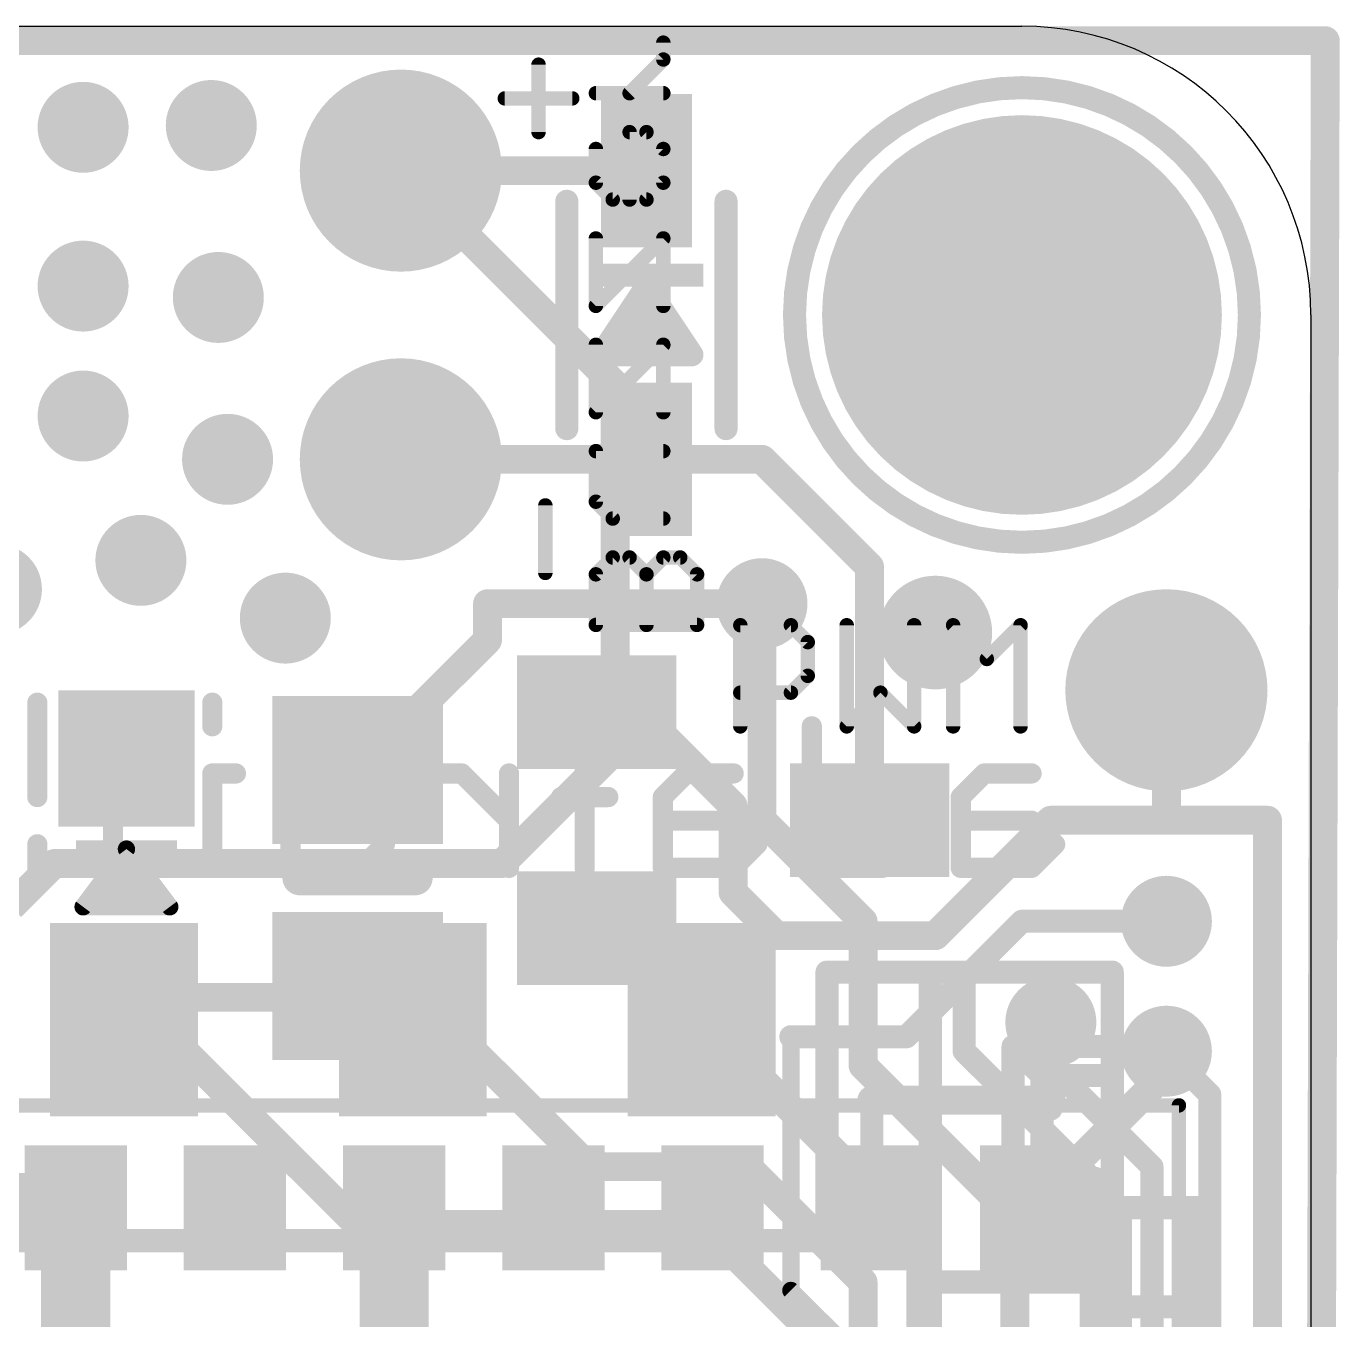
# Model space of a CAD drawing. Extents: x -0.3 to 32, y -0.4 to 44.5.
# Drawn here: x 20.46 to 32, y 33.07 to 44.45 of the extents above; entities that cross this region are included whole.
import ezdxf

# ---------------------------------------------------------------- set-up
doc = ezdxf.new("R2010")
doc.units = 0
for name, color, linetype in [('1', 12, 'CONTINUOUS'), ('16', 132, 'CONTINUOUS'), ('17', 110, 'CONTINUOUS'), ('18', 110, 'CONTINUOUS'), ('20', 53, 'CONTINUOUS'), ('21', 40, 'CONTINUOUS'), ('22', 6, 'CONTINUOUS')]:
    doc.layers.add(name, color=color, linetype=linetype)

# ---------------------------------------------------------------- blocks, each defined once
blk = doc.blocks.new('RECT')
blk.add_solid([(-0.5, -0.5), (0.5, -0.5), (-0.5, 0.5), (0.5, 0.5)])
blk = doc.blocks.new('PIE')
at = {"const_width": 0.5}
blk.add_lwpolyline([(0, -0.25, 1), (0, 0.25, 1), (0, -0.25)], format="xyb", dxfattribs=at)
blk = doc.blocks.new('ROUNDP')
at = {"const_width": 0.5}
blk.add_lwpolyline([(0, -0.25, 1), (0, 0.25, 1), (0, -0.25)], format="xyb", dxfattribs=at)
blk = doc.blocks.new('ROUNDV')
at = {"const_width": 0.5}
blk.add_lwpolyline([(0, -0.25, 1), (0, 0.25, 1), (0, -0.25)], format="xyb", dxfattribs=at)

msp = doc.modelspace()

# ---------------------------------------------------------------- linework, layer by layer
at = {"layer": '1'}
for points, const_width in [([(31.877, 44.323), (0, 44.323)], 0.254), ([(31.75, -0.254), (31.877, 44.323)], 0.254), ([(25.908, 43.18), (23.749, 43.18)], 0.254), ([(25.908, 40.64), (23.749, 40.64)], 0.254), ([(26.924, 40.64), (25.908, 40.64)], 0.254), ([(27.87, 39.694), (26.924, 40.64)], 0.254), ([(27.87, 37.465), (27.87, 39.694)], 0.254), ([(24.511, 39.05), (24.511, 39.37)], 0.254), ([(24.511, 39.37), (26.924, 39.37)], 0.254), ([(23.368, 37.907), (24.511, 39.05)], 0.254), ([(30.48, 38.608), (30.48, 37.465)], 0.254), ([(25.847, 38.415), (25.47, 38.415)], 0.254), ([(25.847, 38.415), (26.67, 37.592)], 0.254), ([(26.67, 37.592), (26.67, 36.83)], 0.254), ([(28.448, 36.449), (29.464, 37.465)], 0.254), ([(29.464, 37.465), (30.48, 37.465)], 0.254), ([(30.48, 37.465), (31.369, 37.465)], 0.254), ([(31.369, 27.559), (31.369, 37.465)], 0.254), ([(26.67, 36.83), (27.051, 36.449)], 0.254), ([(28.194, 35.56), (29.21, 36.576)], 0.2032), ([(29.21, 36.576), (30.48, 36.576)], 0.2032), ([(27.051, 36.449), (28.448, 36.449)], 0.254), ([(23.268, 35.907), (21.336, 35.907)], 0.254), ([(23.368, 36.007), (23.268, 35.907)], 0.254), ([(29.464, 35.002), (29.464, 35.687)], 0.254), ([(27.178, 35.56), (28.194, 35.56)], 0.2032), ([(27.178, 33.328), (27.178, 35.56)], 0.1524), ([(30.48, 35.246), (30.48, 35.433)], 0.254), ([(29.337, 34.103), (30.48, 35.246)], 0.254), ([(27.89, 35.002), (29.464, 35.002)], 0.254), ([(27.89, 34.056), (27.89, 35.002)], 0.2032), ([(29.464, 34.925), (29.464, 35.002)], 0.2032), ([(20.89, 34.056), (19.49, 34.056)], 0.6096), ([(20.89, 32.456), (20.89, 34.056)], 0.6096), ([(23.69, 34.056), (23.69, 32.456)], 0.6096), ([(29.337, 34.103), (29.29, 34.056)], 0.2032), ([(27.95, 32.556), (27.178, 33.328)], 0.1524)]:
    msp.add_lwpolyline(points, dxfattribs=dict(at, const_width=const_width))
for points, const_width in [([(31.9405, 44.3228, 1), (31.8135, 44.3232)], 0.127), ([(31.877, 44.2595, 1), (31.877, 44.3865)], 0.127), ([(23.749, 43.2435, 1), (23.749, 43.1165)], 0.127), ([(25.908, 43.1165, 1), (25.908, 43.2435)], 0.127), ([(23.749, 40.7035, 1), (23.749, 40.5765)], 0.127), ([(25.908, 40.7035, 1), (25.908, 40.5765)], 0.127), ([(25.908, 40.5765, 1), (25.908, 40.7035)], 0.127), ([(26.9689, 40.6849, 1), (26.8791, 40.5951)], 0.127), ([(26.924, 40.5765, 1), (26.924, 40.7035)], 0.127), ([(27.9335, 39.694, 1), (27.8065, 39.694)], 0.127), ([(27.8251, 39.6491, 1), (27.9149, 39.7389)], 0.127), ([(24.5745, 39.37, 1), (24.4475, 39.37)], 0.127), ([(24.511, 39.4335, 1), (24.511, 39.3065)], 0.127), ([(26.924, 39.3065, 1), (26.924, 39.4335)], 0.127), ([(24.5559, 39.0051, 1), (24.4661, 39.0949)], 0.127), ([(24.4475, 39.05, 1), (24.5745, 39.05)], 0.127), ([(30.5435, 38.608, 1), (30.4165, 38.608)], 0.127), ([(25.47, 38.4785, 1), (25.47, 38.3515)], 0.127), ([(25.8919, 38.4599, 1), (25.8021, 38.3701)], 0.127), ([(25.847, 38.3515, 1), (25.847, 38.4785)], 0.127), ([(23.3231, 37.9519, 1), (23.4129, 37.8621)], 0.127), ([(26.7335, 37.592, 1), (26.6065, 37.592)], 0.127), ([(26.6251, 37.5471, 1), (26.7149, 37.6369)], 0.127), ([(29.464, 37.5285, 1), (29.464, 37.4015)], 0.127), ([(29.5089, 37.4201, 1), (29.4191, 37.5099)], 0.127), ([(30.48, 37.5285, 1), (30.48, 37.4015)], 0.127), ([(30.48, 37.4015, 1), (30.48, 37.5285)], 0.127), ([(31.4325, 37.465, 1), (31.3055, 37.465)], 0.127), ([(31.369, 37.4015, 1), (31.369, 37.5285)], 0.127), ([(27.8065, 37.465, 1), (27.9335, 37.465)], 0.127), ([(30.4165, 37.465, 1), (30.5435, 37.465)], 0.127), ([(26.7149, 36.8749, 1), (26.6251, 36.7851)], 0.127), ([(26.6065, 36.83, 1), (26.7335, 36.83)], 0.127), ([(29.21, 36.6268, 1), (29.21, 36.5252)], 0.1016), ([(29.2459, 36.5401, 1), (29.1741, 36.6119)], 0.1016), ([(30.48, 36.5252, 1), (30.48, 36.6268)], 0.1016), ([(27.051, 36.5125, 1), (27.051, 36.3855)], 0.127), ([(27.0061, 36.4041, 1), (27.0959, 36.4939)], 0.127), ([(28.4031, 36.4939, 1), (28.4929, 36.4041)], 0.127), ([(28.448, 36.3855, 1), (28.448, 36.5125)], 0.127), ([(21.336, 35.9705, 1), (21.336, 35.8435)], 0.127), ([(23.268, 35.8435, 1), (23.268, 35.9705)], 0.127), ([(23.4129, 35.9621, 1), (23.3231, 36.0519)], 0.127), ([(23.2231, 35.9519, 1), (23.3129, 35.8621)], 0.127), ([(29.5275, 35.687, 1), (29.4005, 35.687)], 0.127), ([(27.178, 35.6108, 1), (27.178, 35.5092)], 0.1016), ([(27.2161, 35.56, 1), (27.1399, 35.56)], 0.0762), ([(28.1581, 35.5959, 1), (28.2299, 35.5241)], 0.1016), ([(28.194, 35.5092, 1), (28.194, 35.6108)], 0.1016), ([(30.5435, 35.433, 1), (30.4165, 35.433)], 0.127), ([(30.5249, 35.2011, 1), (30.4351, 35.2909)], 0.127), ([(30.4165, 35.246, 1), (30.5435, 35.246)], 0.127), ([(27.89, 35.0655, 1), (27.89, 34.9385)], 0.127), ([(29.464, 34.9385, 1), (29.464, 35.0655)], 0.127), ([(27.9408, 35.002, 1), (27.8392, 35.002)], 0.1016), ([(29.4005, 35.002, 1), (29.5275, 35.002)], 0.127), ([(29.5148, 35.002, 1), (29.4132, 35.002)], 0.1016), ([(29.4132, 34.925, 1), (29.5148, 34.925)], 0.1016), ([(21.0424, 34.056, 1), (20.7376, 34.056)], 0.3048), ([(20.89, 33.9036, 1), (20.89, 34.2084)], 0.3048), ([(23.8424, 34.056, 1), (23.5376, 34.056)], 0.3048), ([(29.2921, 34.1479, 1), (29.3819, 34.0581)], 0.127), ([(29.3729, 34.0671, 1), (29.3011, 34.1389)], 0.1016), ([(27.8392, 34.056, 1), (27.9408, 34.056)], 0.1016), ([(29.2541, 34.0919, 1), (29.3259, 34.0201)], 0.1016), ([(27.2049, 33.3549, 1), (27.1511, 33.3011)], 0.0762), ([(27.1399, 33.328, 1), (27.2161, 33.328)], 0.0762)]:
    msp.add_lwpolyline(points, format="xyb", dxfattribs=dict(at, const_width=const_width))
at = {"layer": '16'}
for points, const_width in [([(31.877, 44.323), (0, 44.323)], 0.254), ([(31.75, 0), (31.877, 44.323)], 0.254), ([(25.6326, 41.2964), (23.749, 43.18)], 0.254), ([(25.6326, 38.0786), (25.6326, 41.2964)], 0.254), ([(26.924, 39.37), (26.924, 37.465)], 0.254), ([(24.638, 37.084), (25.6326, 38.0786)], 0.254), ([(26.924, 37.465), (27.813, 36.576)], 0.254), ([(20.32, 36.703), (20.701, 37.084)], 0.254), ([(20.701, 37.084), (24.638, 37.084)], 0.254), ([(27.813, 36.576), (27.813, 35.306)], 0.254), ([(28.702, 36.068), (29.21, 36.576)], 0.2032), ([(29.21, 36.576), (30.48, 36.576)], 0.2032), ([(28.702, 35.433), (28.702, 36.068)], 0.2032), ([(21.314, 35.71), (21.567, 35.71)], 0.254), ([(21.567, 35.71), (23.368, 33.909)], 0.254), ([(23.854, 35.71), (24.107, 35.71)], 0.254), ([(24.107, 35.71), (25.4, 34.417)], 0.254), ([(26.394, 35.71), (28.321, 33.783)], 0.254), ([(29.464, 35.687), (29.464, 35.306)], 0.2032), ([(29.845, 34.29), (28.702, 35.433)], 0.2032), ([(30.861, 35.052), (30.48, 35.433)], 0.2032), ([(27.813, 35.306), (29.1465, 33.9725)], 0.254), ([(29.464, 35.306), (30.353, 34.417)], 0.2032), ([(30.861, 14.605), (30.861, 35.052)], 0.2032), ([(25.4, 34.417), (26.797, 34.417)], 0.254), ([(26.797, 34.417), (27.813, 33.401)], 0.254), ([(29.845, 17.145), (29.845, 34.29)], 0.254), ([(30.353, 34.417), (30.353, 16.129)], 0.2032), ([(29.1465, 33.9725), (29.1465, 17.2085)], 0.254), ([(23.368, 33.909), (26.416, 33.909)], 0.254), ([(26.416, 33.909), (27.305, 33.02)], 0.254), ([(28.321, 33.783), (28.321, 19.177)], 0.254), ([(27.813, 33.401), (27.813, 19.558)], 0.254), ([(27.305, 33.02), (27.305, 19.939)], 0.254)]:
    msp.add_lwpolyline(points, dxfattribs=dict(at, const_width=const_width))
for points, const_width in [([(31.9405, 44.3228, 1), (31.8135, 44.3232)], 0.127), ([(31.877, 44.2595, 1), (31.877, 44.3865)], 0.127), ([(23.7939, 43.2249, 1), (23.7041, 43.1351)], 0.127), ([(25.6961, 41.2964, 1), (25.5691, 41.2964)], 0.127), ([(25.5877, 41.2515, 1), (25.6775, 41.3413)], 0.127), ([(26.9875, 39.37, 1), (26.8605, 39.37)], 0.127), ([(25.5691, 38.0786, 1), (25.6961, 38.0786)], 0.127), ([(25.6775, 38.0337, 1), (25.5877, 38.1235)], 0.127), ([(26.9689, 37.5099, 1), (26.8791, 37.4201)], 0.127), ([(26.8605, 37.465, 1), (26.9875, 37.465)], 0.127), ([(20.701, 37.1475, 1), (20.701, 37.0205)], 0.127), ([(20.7459, 37.0391, 1), (20.6561, 37.1289)], 0.127), ([(24.5931, 37.1289, 1), (24.6829, 37.0391)], 0.127), ([(24.638, 37.0205, 1), (24.638, 37.1475)], 0.127), ([(27.8765, 36.576, 1), (27.7495, 36.576)], 0.127), ([(27.7681, 36.5311, 1), (27.8579, 36.6209)], 0.127), ([(29.21, 36.6268, 1), (29.21, 36.5252)], 0.1016), ([(29.2459, 36.5401, 1), (29.1741, 36.6119)], 0.1016), ([(30.48, 36.5252, 1), (30.48, 36.6268)], 0.1016), ([(28.7528, 36.068, 1), (28.6512, 36.068)], 0.1016), ([(28.6661, 36.1039, 1), (28.7379, 36.0321)], 0.1016), ([(21.314, 35.7735, 1), (21.314, 35.6465)], 0.127), ([(21.6119, 35.7549, 1), (21.5221, 35.6651)], 0.127), ([(21.567, 35.6465, 1), (21.567, 35.7735)], 0.127), ([(23.854, 35.7735, 1), (23.854, 35.6465)], 0.127), ([(24.1519, 35.7549, 1), (24.0621, 35.6651)], 0.127), ([(24.107, 35.6465, 1), (24.107, 35.7735)], 0.127), ([(26.4389, 35.7549, 1), (26.3491, 35.6651)], 0.127), ([(29.5148, 35.687, 1), (29.4132, 35.687)], 0.1016), ([(28.7379, 35.4689, 1), (28.6661, 35.3971)], 0.1016), ([(28.6512, 35.433, 1), (28.7528, 35.433)], 0.1016), ([(30.5159, 35.4689, 1), (30.4441, 35.3971)], 0.1016), ([(27.8579, 35.3509, 1), (27.7681, 35.2611)], 0.127), ([(27.7495, 35.306, 1), (27.8765, 35.306)], 0.127), ([(29.4999, 35.3419, 1), (29.4281, 35.2701)], 0.1016), ([(29.4132, 35.306, 1), (29.5148, 35.306)], 0.1016), ([(30.9118, 35.052, 1), (30.8102, 35.052)], 0.1016), ([(30.8251, 35.0161, 1), (30.8969, 35.0879)], 0.1016), ([(25.4, 34.4805, 1), (25.4, 34.3535)], 0.127), ([(26.8419, 34.4619, 1), (26.7521, 34.3721)], 0.127), ([(26.797, 34.3535, 1), (26.797, 34.4805)], 0.127), ([(25.3551, 34.3721, 1), (25.4449, 34.4619)], 0.127), ([(29.9085, 34.29, 1), (29.7815, 34.29)], 0.127), ([(30.4038, 34.417, 1), (30.3022, 34.417)], 0.1016), ([(30.3171, 34.3811, 1), (30.3889, 34.4529)], 0.1016), ([(29.8091, 34.2541, 1), (29.8809, 34.3259)], 0.1016), ([(29.21, 33.9725, 1), (29.083, 33.9725)], 0.127), ([(29.1016, 33.9276, 1), (29.1914, 34.0174)], 0.127), ([(23.368, 33.9725, 1), (23.368, 33.8455)], 0.127), ([(23.3231, 33.8641, 1), (23.4129, 33.9539)], 0.127), ([(26.4609, 33.9539, 1), (26.3711, 33.8641)], 0.127), ([(26.416, 33.8455, 1), (26.416, 33.9725)], 0.127), ([(28.3845, 33.783, 1), (28.2575, 33.783)], 0.127), ([(28.2761, 33.7381, 1), (28.3659, 33.8279)], 0.127), ([(27.8765, 33.401, 1), (27.7495, 33.401)], 0.127), ([(27.7681, 33.3561, 1), (27.8579, 33.4459)], 0.127), ([(27.3685, 33.02, 1), (27.2415, 33.02)], 0.127), ([(27.2601, 32.9751, 1), (27.3499, 33.0649)], 0.127)]:
    msp.add_lwpolyline(points, format="xyb", dxfattribs=dict(at, const_width=const_width))
at = {"layer": '20'}
for p, q in [((2.54, 44.45), (29.21, 44.45)), ((31.75, 41.91), (31.75, 2.54))]:
    msp.add_line(p, q, dxfattribs=at)
msp.add_arc((29.21, 41.91), 2.54, 0, 90, dxfattribs=at)
at = {"layer": '21'}
for points, const_width in [([(29.21, 39.91, 1), (29.21, 43.91, 1), (29.21, 39.91)], 0.2032), ([(25.2588, 42.91, 1), (25.1572, 42.91)], 0.1016), ([(26.6588, 42.91, 1), (26.5572, 42.91)], 0.1016), ([(25.9503, 42.1882, 1), (25.8657, 42.1318)], 0.1016), ([(25.9503, 42.1318, 1), (25.8657, 42.1882)], 0.1016), ([(25.9503, 42.0382, 1), (25.8657, 41.9818)], 0.1016), ([(25.9503, 41.9818, 1), (25.8657, 42.0382)], 0.1016), ([(25.8075, 41.91, 1), (25.8075, 41.8084)], 0.1016), ([(26.0085, 41.8084, 1), (26.0085, 41.91)], 0.1016), ([(25.708, 41.7608, 1), (25.708, 41.6592)], 0.1016), ([(26.108, 41.6592, 1), (26.108, 41.7608)], 0.1016), ([(25.6657, 41.7382, 1), (25.7503, 41.6818)], 0.1016), ([(26.0657, 41.6818, 1), (26.1503, 41.7382)], 0.1016), ([(25.508, 41.6108, 1), (25.508, 41.5092)], 0.1016), ([(25.4657, 41.5882, 1), (25.5503, 41.5318)], 0.1016), ([(26.2657, 41.5318, 1), (26.3503, 41.5882)], 0.1016), ([(26.308, 41.5092, 1), (26.308, 41.6108)], 0.1016), ([(25.1572, 40.91, 1), (25.2588, 40.91)], 0.1016), ([(26.5572, 40.91, 1), (26.6588, 40.91)], 0.1016), ([(26.7653, 39.1803, 1), (26.7018, 39.1803)], 0.0635), ([(26.7335, 39.212, 1), (26.7335, 39.1485)], 0.0635), ([(27.2008, 39.2027, 1), (27.1559, 39.1578)], 0.0635), ([(27.1784, 39.1485, 1), (27.1784, 39.212)], 0.0635), ([(27.7008, 39.1803, 1), (27.6373, 39.1803)], 0.0635), ([(28.2939, 39.1803, 1), (28.2304, 39.1803)], 0.0635), ([(28.6363, 39.1803, 1), (28.5728, 39.1803)], 0.0635), ([(28.627, 39.2027, 1), (28.5821, 39.1578)], 0.0635), ([(29.2295, 39.1803, 1), (29.166, 39.1803)], 0.0635), ([(29.2202, 39.1578, 1), (29.1753, 39.2027)], 0.0635), ([(27.3584, 39.032, 1), (27.2949, 39.032)], 0.0635), ([(27.3042, 39.0095, 1), (27.3491, 39.0544)], 0.0635), ([(28.8787, 38.9061, 1), (28.9236, 38.8612)], 0.0635), ([(28.8787, 38.8612, 1), (28.9236, 38.9061)], 0.0635), ([(27.2949, 38.7354, 1), (27.3584, 38.7354)], 0.0635), ([(27.3491, 38.7129, 1), (27.3042, 38.7578)], 0.0635), ([(26.7335, 38.6188, 1), (26.7335, 38.5553)], 0.0635), ([(27.1559, 38.6095, 1), (27.2008, 38.5646)], 0.0635), ([(27.1784, 38.5553, 1), (27.1784, 38.6188)], 0.0635), ([(27.9881, 38.6095, 1), (27.9432, 38.5646)], 0.0635), ([(27.9881, 38.5646, 1), (27.9432, 38.6095)], 0.0635), ([(27.6466, 38.313, 1), (27.6915, 38.268)], 0.0635), ([(28.2397, 38.268, 1), (28.2846, 38.313)], 0.0635), ([(26.7018, 38.2905, 1), (26.7653, 38.2905)], 0.0635), ([(27.6373, 38.2905, 1), (27.7008, 38.2905)], 0.0635), ([(28.2304, 38.2905, 1), (28.2939, 38.2905)], 0.0635), ([(28.5728, 38.2905, 1), (28.6363, 38.2905)], 0.0635), ([(29.166, 38.2905, 1), (29.2295, 38.2905)], 0.0635), ([(21.317, 37.2237, 1), (21.317, 37.1475)], 0.0762), ([(21.3665, 37.2339, 1), (21.3055, 37.1881)], 0.0762), ([(21.3665, 37.1881, 1), (21.3055, 37.2339)], 0.0762), ([(21.3551, 37.1475, 1), (21.3551, 37.2237)], 0.0762), ([(21.2027, 37.0713, 1), (21.2027, 36.9951)], 0.0762), ([(21.4694, 36.9951, 1), (21.4694, 37.0713)], 0.0762), ([(22.86, 37.0332, 1), (22.86, 36.8808)], 0.1524), ([(23.876, 36.8808, 1), (23.876, 37.0332)], 0.1524), ([(21.0884, 36.9189, 1), (21.0884, 36.8427)], 0.0762), ([(21.5837, 36.8427, 1), (21.5837, 36.9189)], 0.0762), ([(20.955, 36.7411, 1), (20.955, 36.6649)], 0.0762), ([(20.9245, 36.7259, 1), (20.9855, 36.6801)], 0.0762), ([(20.9741, 36.7665, 1), (20.9741, 36.6903)], 0.0762), ([(21.6865, 36.6801, 1), (21.7475, 36.7259)], 0.0762), ([(21.698, 36.6903, 1), (21.698, 36.7665)], 0.0762), ([(21.717, 36.6649, 1), (21.717, 36.7411)], 0.0762), ([(30.6217, 34.956, 1), (30.5583, 34.956)], 0.0635), ([(30.59, 34.9243, 1), (30.59, 34.9878)], 0.0635)]:
    msp.add_lwpolyline(points, format="xyb", dxfattribs=dict(at, const_width=const_width))
for points, const_width in [([(25.208, 40.91), (25.208, 42.91)], 0.2032), ([(26.608, 42.91), (26.608, 40.91)], 0.2032), ([(25.508, 41.56), (25.908, 42.16)], 0.2032), ([(25.908, 42.16), (26.308, 41.56)], 0.2032), ([(25.708, 41.71), (25.908, 42.01)], 0.2032), ([(25.908, 42.01), (26.108, 41.71)], 0.2032), ([(25.8075, 41.8592), (26.0085, 41.8592)], 0.2032), ([(26.108, 41.71), (25.708, 41.71)], 0.2032), ([(26.308, 41.56), (25.508, 41.56)], 0.2032), ([(26.7335, 38.2905), (26.7335, 39.1803)], 0.127), ([(26.7335, 39.1803), (27.1784, 39.1803)], 0.127), ([(27.1784, 39.1803), (27.3267, 39.032)], 0.127), ([(27.669, 39.1803), (27.669, 38.2905)], 0.127), ([(28.2622, 38.2905), (28.2622, 39.1803)], 0.127), ([(28.6045, 38.2905), (28.6045, 39.1803)], 0.127), ([(28.6045, 39.1803), (28.9011, 38.8837)], 0.127), ([(28.9011, 38.8837), (29.1977, 39.1803)], 0.127), ([(29.1977, 39.1803), (29.1977, 38.2905)], 0.127), ([(27.3267, 39.032), (27.3267, 38.7354)], 0.127), ([(27.3267, 38.7354), (27.1784, 38.5871)], 0.127), ([(27.1784, 38.5871), (26.7335, 38.5871)], 0.127), ([(27.669, 38.2905), (27.9656, 38.5871)], 0.127), ([(27.9656, 38.5871), (28.2622, 38.2905)], 0.127), ([(21.336, 37.211), (20.955, 36.703)], 0.1524), ([(21.317, 37.1856), (21.3551, 37.1856)], 0.1524), ([(21.717, 36.703), (21.336, 37.211)], 0.1524), ([(21.2027, 37.0332), (21.4694, 37.0332)], 0.1524), ([(22.86, 36.957), (23.876, 36.957)], 0.3048), ([(21.0884, 36.8808), (21.5837, 36.8808)], 0.1524), ([(20.955, 36.703), (21.717, 36.703)], 0.1524), ([(20.9741, 36.7284), (21.698, 36.7284)], 0.1524), ([(12.59, 34.956), (30.59, 34.956)], 0.127), ([(30.59, 34.956), (30.59, 18.956)], 0.127)]:
    msp.add_lwpolyline(points, dxfattribs=dict(at, const_width=const_width))
at = {"layer": '22'}
for points, const_width in [([(26.0884, 44.3058, 1), (26.0249, 44.3058)], 0.0635), ([(24.9912, 44.112, 1), (24.9277, 44.112)], 0.0635), ([(26.0249, 44.1575, 1), (26.0884, 44.1575)], 0.0635), ([(26.0791, 44.135, 1), (26.0342, 44.1799)], 0.0635), ([(25.4635, 43.8926, 1), (25.4635, 43.8291)], 0.0635), ([(25.7376, 43.8833, 1), (25.7825, 43.8384)], 0.0635), ([(26.0567, 43.8291, 1), (26.0567, 43.8926)], 0.0635), ([(24.6628, 43.8471, 1), (24.6628, 43.7836)], 0.0635), ([(25.256, 43.7836, 1), (25.256, 43.8471)], 0.0635), ([(24.9277, 43.5188, 1), (24.9912, 43.5188)], 0.0635), ([(25.7601, 43.5503, 1), (25.7601, 43.4868)], 0.0635), ([(25.7918, 43.5186, 1), (25.7283, 43.5186)], 0.0635), ([(25.9308, 43.541, 1), (25.8859, 43.4961)], 0.0635), ([(25.9084, 43.4868, 1), (25.9084, 43.5503)], 0.0635), ([(25.4952, 43.3703, 1), (25.4318, 43.3703)], 0.0635), ([(26.0884, 43.3703, 1), (26.0249, 43.3703)], 0.0635), ([(26.0342, 43.3478, 1), (26.0791, 43.3927)], 0.0635), ([(25.486, 43.0961, 1), (25.441, 43.0512)], 0.0635), ([(25.4318, 43.0737, 1), (25.4952, 43.0737)], 0.0635), ([(26.0249, 43.0737, 1), (26.0884, 43.0737)], 0.0635), ([(26.0791, 43.0512, 1), (26.0342, 43.0961)], 0.0635), ([(25.6118, 42.9571, 1), (25.6118, 42.8936)], 0.0635), ([(25.5893, 42.9029, 1), (25.6342, 42.9478)], 0.0635), ([(25.8859, 42.9478, 1), (25.9308, 42.9029)], 0.0635), ([(25.9084, 42.8936, 1), (25.9084, 42.9571)], 0.0635), ([(25.7283, 42.9254, 1), (25.7918, 42.9254)], 0.0635), ([(25.4952, 42.583, 1), (25.4318, 42.583)], 0.0635), ([(26.0884, 42.583, 1), (26.0249, 42.583)], 0.0635), ([(26.0791, 42.5606, 1), (26.0342, 42.6055)], 0.0635), ([(25.441, 42.0123, 1), (25.486, 41.9674)], 0.0635), ([(25.4318, 41.9899, 1), (25.4952, 41.9899)], 0.0635), ([(26.0249, 41.9899, 1), (26.0884, 41.9899)], 0.0635), ([(25.4952, 41.6475, 1), (25.4318, 41.6475)], 0.0635), ([(26.0884, 41.6475, 1), (26.0249, 41.6475)], 0.0635), ([(26.0791, 41.6251, 1), (26.0342, 41.67)], 0.0635), ([(25.441, 41.0768, 1), (25.486, 41.0319)], 0.0635), ([(25.4318, 41.0543, 1), (25.4952, 41.0543)], 0.0635), ([(26.0249, 41.0543, 1), (26.0884, 41.0543)], 0.0635), ([(25.4635, 40.7437, 1), (25.4635, 40.6802)], 0.0635), ([(25.4952, 40.712, 1), (25.4318, 40.712)], 0.0635), ([(26.0567, 40.6802, 1), (26.0567, 40.7437)], 0.0635), ([(25.486, 40.2896, 1), (25.441, 40.2447)], 0.0635), ([(25.0511, 40.2342, 1), (24.9876, 40.2342)], 0.0635), ([(25.4318, 40.2671, 1), (25.4952, 40.2671)], 0.0635), ([(25.6118, 40.1506, 1), (25.6118, 40.0871)], 0.0635), ([(25.5893, 40.0964, 1), (25.6342, 40.1413)], 0.0635), ([(26.0567, 40.0871, 1), (26.0567, 40.1506)], 0.0635), ([(25.6118, 39.8082, 1), (25.6118, 39.7447)], 0.0635), ([(25.6342, 39.754, 1), (25.5893, 39.7989)], 0.0635), ([(25.7825, 39.7989, 1), (25.7376, 39.754)], 0.0635), ([(25.7601, 39.7447, 1), (25.7601, 39.8082)], 0.0635), ([(26.0567, 39.8082, 1), (26.0567, 39.7447)], 0.0635), ([(26.0791, 39.754, 1), (26.0342, 39.7989)], 0.0635), ([(26.2274, 39.7989, 1), (26.1825, 39.754)], 0.0635), ([(26.205, 39.7447, 1), (26.205, 39.8082)], 0.0635), ([(24.9876, 39.641, 1), (25.0511, 39.641)], 0.0635), ([(25.441, 39.6506, 1), (25.486, 39.6057)], 0.0635), ([(25.4952, 39.6282, 1), (25.4318, 39.6282)], 0.0635), ([(25.9401, 39.6282, 1), (25.8766, 39.6282)], 0.0635), ([(25.8859, 39.6506, 1), (25.9308, 39.6057)], 0.0635), ([(25.8859, 39.6057, 1), (25.9308, 39.6506)], 0.0635), ([(26.385, 39.6282, 1), (26.3215, 39.6282)], 0.0635), ([(26.3308, 39.6057, 1), (26.3757, 39.6506)], 0.0635), ([(25.4635, 39.2151, 1), (25.4635, 39.1516)], 0.0635), ([(25.4318, 39.1833, 1), (25.4952, 39.1833)], 0.0635), ([(25.8766, 39.1833, 1), (25.9401, 39.1833)], 0.0635), ([(26.3215, 39.1833, 1), (26.385, 39.1833)], 0.0635), ([(26.3533, 39.1516, 1), (26.3533, 39.2151)], 0.0635), ([(20.5968, 38.4992, 1), (20.5079, 38.4992)], 0.0889), ([(22.1355, 38.4992, 1), (22.0466, 38.4992)], 0.0889), ([(25.1891, 38.323, 1), (25.1263, 38.2601)], 0.0889), ([(27.4064, 38.2916, 1), (27.3175, 38.2916)], 0.0889), ([(22.0466, 38.2916, 1), (22.1355, 38.2916)], 0.0889), ([(21.2623, 38.084, 1), (21.1734, 38.084)], 0.0889), ([(25.4098, 38.084, 1), (25.3209, 38.084)], 0.0889), ([(25.3339, 38.0525, 1), (25.3967, 38.1154)], 0.0889), ([(21.0102, 37.9208, 1), (21.0102, 37.8319)], 0.0889), ([(21.4255, 37.8319, 1), (21.4255, 37.9208)], 0.0889), ([(22.091, 37.9208, 1), (22.091, 37.8319)], 0.0889), ([(22.1355, 37.8763, 1), (22.0466, 37.8763)], 0.0889), ([(22.2986, 37.8319, 1), (22.2986, 37.9208)], 0.0889), ([(22.8223, 37.8763, 1), (22.7334, 37.8763)], 0.0889), ([(23.6528, 37.8763, 1), (23.5639, 37.8763)], 0.0889), ([(24.0769, 37.9208, 1), (24.0769, 37.8319)], 0.0889), ([(24.316, 37.9078, 1), (24.2531, 37.8449)], 0.0889), ([(24.2846, 37.8319, 1), (24.2846, 37.9208)], 0.0889), ([(24.7442, 37.8763, 1), (24.6553, 37.8763)], 0.0889), ([(26.2598, 37.9208, 1), (26.2598, 37.8319)], 0.0889), ([(26.2912, 37.8449, 1), (26.2284, 37.9078)], 0.0889), ([(26.675, 37.8319, 1), (26.675, 37.9208)], 0.0889), ([(27.3619, 37.9208, 1), (27.3619, 37.8319)], 0.0889), ([(28.0162, 37.9078, 1), (27.9533, 37.8449)], 0.0889), ([(27.9848, 37.8319, 1), (27.9848, 37.9208)], 0.0889), ([(28.8793, 37.9208, 1), (28.8793, 37.8319)], 0.0889), ([(28.9107, 37.8449, 1), (28.8478, 37.9078)], 0.0889), ([(29.2945, 37.8319, 1), (29.2945, 37.9208)], 0.0889), ([(20.5079, 37.6687, 1), (20.5968, 37.6687)], 0.0889), ([(25.1577, 37.7132, 1), (25.1577, 37.6243)], 0.0889), ([(25.5729, 37.6243, 1), (25.5729, 37.7132)], 0.0889), ([(26.0208, 37.7002, 1), (26.0836, 37.6373)], 0.0889), ([(26.0967, 37.6687, 1), (26.0078, 37.6687)], 0.0889), ([(28.2368, 37.6687, 1), (28.1479, 37.6687)], 0.0889), ([(28.1609, 37.6373, 1), (28.2238, 37.7002)], 0.0889), ([(28.7161, 37.6687, 1), (28.6272, 37.6687)], 0.0889), ([(28.6402, 37.7002, 1), (28.7031, 37.6373)], 0.0889), ([(24.6683, 37.4297, 1), (24.7312, 37.4925)], 0.0889), ([(26.0522, 37.5056, 1), (26.0522, 37.4167)], 0.0889), ([(26.7065, 37.4925, 1), (26.6436, 37.4297)], 0.0889), ([(26.675, 37.4167, 1), (26.675, 37.5056)], 0.0889), ([(28.6717, 37.5056, 1), (28.6717, 37.4167)], 0.0889), ([(29.3259, 37.4925, 1), (29.2631, 37.4297)], 0.0889), ([(29.2945, 37.4167, 1), (29.2945, 37.5056)], 0.0889), ([(20.5968, 37.2535, 1), (20.5079, 37.2535)], 0.0889), ([(21.2493, 37.2221, 1), (21.1864, 37.2849)], 0.0889), ([(23.6398, 37.2221, 1), (23.5769, 37.2849)], 0.0889), ([(26.9141, 37.2221, 1), (26.8512, 37.2849)], 0.0889), ([(26.8512, 37.2221, 1), (26.9141, 37.2849)], 0.0889), ([(28.2238, 37.2221, 1), (28.1609, 37.2849)], 0.0889), ([(29.5335, 37.2221, 1), (29.4707, 37.2849)], 0.0889), ([(29.4707, 37.2221, 1), (29.5335, 37.2849)], 0.0889), ([(21.1734, 37.2535, 1), (21.2623, 37.2535)], 0.0889), ([(23.5639, 37.2535, 1), (23.6528, 37.2535)], 0.0889), ([(28.1479, 37.2535, 1), (28.2368, 37.2535)], 0.0889), ([(20.5079, 37.0459, 1), (20.5968, 37.0459)], 0.0889), ([(20.9788, 37.0773, 1), (21.0417, 37.0145)], 0.0889), ([(21.8834, 37.0904, 1), (21.8834, 37.0015)], 0.0889), ([(22.0466, 37.0459, 1), (22.1355, 37.0459)], 0.0889), ([(22.2986, 37.0015, 1), (22.2986, 37.0904)], 0.0889), ([(22.7779, 37.0904, 1), (22.7779, 37.0015)], 0.0889), ([(22.7334, 37.0459, 1), (22.8223, 37.0459)], 0.0889), ([(23.3693, 37.0773, 1), (23.4322, 37.0145)], 0.0889), ([(23.4007, 37.0015, 1), (23.4007, 37.0904)], 0.0889), ([(24.6553, 37.0459, 1), (24.7442, 37.0459)], 0.0889), ([(25.3209, 37.0459, 1), (25.4098, 37.0459)], 0.0889), ([(26.0522, 37.0904, 1), (26.0522, 37.0015)], 0.0889), ([(26.0078, 37.0459, 1), (26.0967, 37.0459)], 0.0889), ([(26.6436, 37.0773, 1), (26.7065, 37.0145)], 0.0889), ([(26.675, 37.0015, 1), (26.675, 37.0904)], 0.0889), ([(27.3619, 37.0904, 1), (27.3619, 37.0015)], 0.0889), ([(27.3175, 37.0459, 1), (27.4064, 37.0459)], 0.0889), ([(27.9533, 37.0773, 1), (28.0162, 37.0145)], 0.0889), ([(27.9848, 37.0015, 1), (27.9848, 37.0904)], 0.0889), ([(28.6272, 37.0459, 1), (28.7161, 37.0459)], 0.0889), ([(28.6717, 37.0904, 1), (28.6717, 37.0015)], 0.0889), ([(29.2631, 37.0773, 1), (29.3259, 37.0145)], 0.0889), ([(29.2945, 37.0015, 1), (29.2945, 37.0904)], 0.0889), ([(27.5465, 36.1288, 1), (27.4449, 36.1288)], 0.1016), ([(27.4957, 36.1796, 1), (27.4957, 36.078)], 0.1016), ([(28.4553, 36.0925, 1), (28.3537, 36.0925)], 0.1016), ([(30.0549, 36.1288, 1), (29.9533, 36.1288)], 0.1016), ([(30.0041, 36.078, 1), (30.0041, 36.1796)], 0.1016), ([(29.1824, 35.4745, 1), (29.0808, 35.4745)], 0.1016), ([(29.1316, 35.5253, 1), (29.1316, 35.4237)], 0.1016), ([(29.9677, 35.4237, 1), (29.9677, 35.5253)], 0.1016), ([(29.2039, 35.474, 1), (29.1321, 35.4022)], 0.1016), ([(29.3861, 35.2708, 1), (29.3861, 35.1692)], 0.1016), ([(29.4369, 35.1837, 1), (29.3353, 35.1837)], 0.1016), ([(29.3502, 35.1841, 1), (29.422, 35.2559)], 0.1016), ([(29.9677, 35.1692, 1), (29.9677, 35.2708)], 0.1016), ([(30.0768, 34.1075, 1), (30.0768, 34.0059)], 0.1016), ([(30.1276, 34.0204, 1), (30.026, 34.0204)], 0.1016), ([(30.8179, 34.0504, 1), (30.7171, 34.063)], 0.1016), ([(30.7675, 34.0059, 1), (30.7675, 34.1075)], 0.1016), ([(27.4957, 33.8167, 1), (27.4957, 33.7151)], 0.1016), ([(27.4957, 33.7151, 1), (27.4957, 33.8167)], 0.1016), ([(28.3682, 33.7151, 1), (28.3682, 33.8167)], 0.1016), ([(29.3353, 33.8023, 1), (29.4369, 33.8023)], 0.1016), ([(29.4225, 33.8531, 1), (29.4225, 33.7515)], 0.1016), ([(29.4584, 33.7664, 1), (29.3866, 33.8382)], 0.1016), ([(29.9677, 33.7515, 1), (29.9677, 33.8531)], 0.1016), ([(27.4449, 33.7659, 1), (27.5465, 33.7659)], 0.1016), ([(29.1316, 33.5622, 1), (29.1316, 33.4606)], 0.1016), ([(29.1321, 33.5837, 1), (29.2039, 33.5119)], 0.1016), ([(29.9677, 33.4606, 1), (29.9677, 33.5622)], 0.1016), ([(28.4409, 33.4532, 1), (28.4409, 33.3516)], 0.1016), ([(29.0808, 33.5114, 1), (29.1824, 33.5114)], 0.1016), ([(29.9677, 33.3516, 1), (29.9677, 33.4532)], 0.1016), ([(30.1131, 33.2351, 1), (30.1131, 33.1335)], 0.1016), ([(30.7089, 33.1899, 1), (30.6079, 33.1787)], 0.1016), ([(30.6221, 33.1335, 1), (30.6221, 33.2351)], 0.1016), ([(30.608, 33.1906, 1), (30.7088, 33.178)], 0.1016)]:
    msp.add_lwpolyline(points, format="xyb", dxfattribs=dict(at, const_width=const_width))
for points, const_width in [([(26.0567, 44.1575), (26.0567, 44.3058)], 0.127), ([(24.9594, 44.112), (24.9594, 43.5188)], 0.127), ([(25.7601, 43.8609), (26.0567, 44.1575)], 0.127), ([(25.4635, 43.8609), (26.0567, 43.8609)], 0.127), ([(25.256, 43.8154), (24.6628, 43.8154)], 0.127), ([(25.9084, 43.5186), (25.7601, 43.5186)], 0.127), ([(25.7601, 43.5186), (25.7601, 42.9254)], 0.127), ([(26.0567, 43.3703), (25.9084, 43.5186)], 0.127), ([(25.4635, 43.3703), (25.4635, 43.0737)], 0.127), ([(26.0567, 43.0737), (26.0567, 43.3703)], 0.127), ([(25.4635, 43.0737), (25.6118, 42.9254)], 0.127), ([(25.9084, 42.9254), (26.0567, 43.0737)], 0.127), ([(25.6118, 42.9254), (25.9084, 42.9254)], 0.127), ([(26.0567, 42.583), (25.4635, 41.9899)], 0.127), ([(25.4635, 41.9899), (25.4635, 42.583)], 0.127), ([(26.0567, 41.9899), (26.0567, 42.583)], 0.127), ([(26.0567, 41.6475), (25.4635, 41.0543)], 0.127), ([(25.4635, 41.0543), (25.4635, 41.6475)], 0.127), ([(26.0567, 41.0543), (26.0567, 41.6475)], 0.127), ([(25.4635, 40.2671), (25.4635, 40.712)], 0.127), ([(25.4635, 40.712), (26.0567, 40.712)], 0.127), ([(25.6118, 40.1188), (25.4635, 40.2671)], 0.127), ([(25.0194, 39.641), (25.0194, 40.2342)], 0.127), ([(26.0567, 40.1188), (25.6118, 40.1188)], 0.127), ([(25.6118, 39.7765), (25.4635, 39.6282)], 0.127), ([(25.7601, 39.7765), (25.6118, 39.7765)], 0.127), ([(25.9084, 39.6282), (25.7601, 39.7765)], 0.127), ([(26.0567, 39.7765), (25.9084, 39.6282)], 0.127), ([(26.205, 39.7765), (26.0567, 39.7765)], 0.127), ([(26.3533, 39.6282), (26.205, 39.7765)], 0.127), ([(25.4635, 39.6282), (25.4635, 39.1833)], 0.127), ([(25.9084, 39.1833), (25.9084, 39.6282)], 0.127), ([(26.3533, 39.1833), (26.3533, 39.6282)], 0.127), ([(25.4635, 39.1833), (26.3533, 39.1833)], 0.127), ([(20.5523, 38.4992), (20.5523, 37.6687)], 0.1778), ([(22.091, 38.4992), (22.091, 38.2916)], 0.1778), ([(25.3653, 38.084), (25.1577, 38.2916)], 0.1778), ([(27.3619, 38.2916), (27.3619, 37.0459)], 0.1778), ([(21.2179, 38.084), (21.2179, 37.2535)], 0.1778), ([(25.3653, 37.0459), (25.3653, 38.084)], 0.1778), ([(21.4255, 37.8763), (21.0102, 37.8763)], 0.1778), ([(22.2986, 37.8763), (22.091, 37.8763)], 0.1778), ([(22.091, 37.8763), (22.091, 37.0459)], 0.1778), ([(22.7779, 37.0459), (22.7779, 37.8763)], 0.1778), ([(23.6083, 37.8763), (23.6083, 37.2535)], 0.1778), ([(24.2846, 37.8763), (24.0769, 37.8763)], 0.1778), ([(24.6998, 37.4611), (24.2846, 37.8763)], 0.1778), ([(24.6998, 37.0459), (24.6998, 37.8763)], 0.1778), ([(26.2598, 37.8763), (26.0522, 37.6687)], 0.1778), ([(26.675, 37.8763), (26.2598, 37.8763)], 0.1778), ([(27.9848, 37.8763), (27.3619, 37.8763)], 0.1778), ([(28.1924, 37.6687), (27.9848, 37.8763)], 0.1778), ([(28.8793, 37.8763), (28.6717, 37.6687)], 0.1778), ([(29.2945, 37.8763), (28.8793, 37.8763)], 0.1778), ([(25.5729, 37.6687), (25.1577, 37.6687)], 0.1778), ([(26.0522, 37.6687), (26.0522, 37.0459)], 0.1778), ([(28.1924, 37.2535), (28.1924, 37.6687)], 0.1778), ([(28.6717, 37.6687), (28.6717, 37.0459)], 0.1778), ([(26.675, 37.4611), (26.0522, 37.4611)], 0.1778), ([(26.8827, 37.2535), (26.675, 37.4611)], 0.1778), ([(29.2945, 37.4611), (28.6717, 37.4611)], 0.1778), ([(29.5021, 37.2535), (29.2945, 37.4611)], 0.1778), ([(20.5523, 37.2535), (20.5523, 37.0459)], 0.1778), ([(21.2179, 37.2535), (21.0102, 37.0459)], 0.1778), ([(23.6083, 37.2535), (23.4007, 37.0459)], 0.1778), ([(26.675, 37.0459), (26.8827, 37.2535)], 0.1778), ([(27.9848, 37.0459), (28.1924, 37.2535)], 0.1778), ([(29.2945, 37.0459), (29.5021, 37.2535)], 0.1778), ([(22.2986, 37.0459), (21.8834, 37.0459)], 0.1778), ([(23.4007, 37.0459), (22.7779, 37.0459)], 0.1778), ([(26.0522, 37.0459), (26.675, 37.0459)], 0.1778), ([(27.3619, 37.0459), (27.9848, 37.0459)], 0.1778), ([(28.6717, 37.0459), (29.2945, 37.0459)], 0.1778), ([(27.4957, 33.7659), (27.4957, 36.1288)], 0.2032), ([(27.4957, 36.1288), (30.0041, 36.1288)], 0.2032), ([(28.4045, 36.0925), (28.4045, 31.8028)], 0.2032), ([(30.0041, 36.1288), (30.0041, 31.7665)], 0.2032), ([(29.1316, 33.5114), (29.1316, 35.4745)], 0.2032), ([(29.1316, 35.4745), (29.9677, 35.4745)], 0.2032), ([(29.3861, 35.22), (29.168, 35.4381)], 0.2032), ([(29.9677, 35.22), (29.3861, 35.22)], 0.2032), ([(29.3861, 35.1837), (29.3861, 33.8023)], 0.2032), ([(30.0768, 34.0567), (30.7675, 34.0567)], 0.2032), ([(30.0768, 29.5126), (30.0768, 34.0204)], 0.2032), ([(30.7675, 34.0567), (30.6584, 33.1843)], 0.2032), ([(17.8258, 33.7659), (27.4957, 33.7659)], 0.2032), ([(27.4957, 33.7659), (28.3682, 33.7659)], 0.2032), ([(29.4225, 33.8023), (29.168, 33.5478)], 0.2032), ([(29.9677, 33.8023), (29.4225, 33.8023)], 0.2032), ([(29.9677, 33.5114), (29.1316, 33.5114)], 0.2032), ([(29.9677, 33.4024), (28.4409, 33.4024)], 0.2032), ([(30.1131, 33.1843), (30.6221, 33.1843)], 0.2032), ([(30.6584, 33.1843), (31.0947, 29.2218)], 0.2032)]:
    msp.add_lwpolyline(points, dxfattribs=dict(at, const_width=const_width))

# ---------------------------------------------------------------- block references
at = {"layer": '1'}
for p, xscale, yscale, rotation in [((25.908, 43.18), 1.35, 0.8, 270), ((25.908, 40.64), 1.35, 0.8, 270), ((23.368, 37.907), 1.3, 1.5, 90), ((23.368, 36.007), 1.3, 1.5, 90), ((20.89, 34.056), 0.9, 1.1, 180), ((22.29, 34.056), 0.9, 1.1, 180), ((23.69, 34.056), 0.9, 1.1, 180), ((25.09, 34.056), 0.9, 1.1, 180), ((26.49, 34.056), 0.9, 1.1, 180), ((27.89, 34.056), 0.9, 1.1, 180), ((29.29, 34.056), 0.9, 1.1, 180)]:
    msp.add_blockref('RECT', p, dxfattribs=dict(at, xscale=xscale, yscale=yscale, rotation=rotation))
at = {"layer": '1', "yscale": 1.4, "rotation": 270}
for p in [(25.47, 38.415), (27.87, 37.465), (25.47, 36.515)]:
    msp.add_blockref('RECT', p, dxfattribs=at)
at = {"layer": '1', "xscale": 1.2, "yscale": 1.2}
for p in [(21.336, 38.007), (21.336, 35.907)]:
    msp.add_blockref('RECT', p, dxfattribs=at)
at = {"layer": '16'}
msp.add_blockref('PIE', (28.448, 39.116), dxfattribs=at)
at = {"layer": '16', "xscale": 1.7, "yscale": 1.3, "rotation": 270}
for p in [(21.314, 35.71), (23.854, 35.71), (26.394, 35.71)]:
    msp.add_blockref('RECT', p, dxfattribs=at)
at = {"layer": '17'}
for p, xscale, yscale, rotation in [((23.749, 43.18), 1.778, 1.778, 180), ((23.749, 43.18), 1.778, 1.778, 180), ((29.21, 41.91), 3.516, 3.516, 90), ((29.21, 41.91), 3.516, 3.516, 90), ((23.749, 40.64), 1.778, 1.778, 180), ((23.749, 40.64), 1.778, 1.778, 180)]:
    msp.add_blockref('ROUNDP', p, dxfattribs=dict(at, xscale=xscale, yscale=yscale, rotation=rotation))
at = {"layer": '17', "xscale": 1.778, "yscale": 1.778}
msp.add_blockref('ROUNDP', (30.48, 38.608), dxfattribs=at)
msp.add_blockref('ROUNDP', (30.48, 38.608), dxfattribs=at)
at = {"layer": '18', "xscale": 0.8001, "yscale": 0.8001}
for p in [(20.955, 43.561), (20.955, 43.561), (22.082, 43.577), (22.082, 43.577), (20.955, 42.164), (20.955, 42.164), (22.144, 42.064), (22.144, 42.064), (20.955, 41.021), (20.955, 41.021), (22.225, 40.64), (22.225, 40.64), (21.463, 39.751), (21.463, 39.751), (20.193, 39.497), (20.193, 39.497), (26.924, 39.37), (26.924, 39.37), (22.733, 39.243), (22.733, 39.243), (30.48, 36.576), (30.48, 36.576), (29.464, 35.687), (29.464, 35.687), (30.48, 35.433), (30.48, 35.433)]:
    msp.add_blockref('ROUNDV', p, dxfattribs=at)
at = {"layer": '21', "xscale": 0.2, "rotation": 270}
msp.add_blockref('RECT', (25.908, 42.26), dxfattribs=at)
at = {"layer": '21', "xscale": 0.889, "yscale": 0.1905}
msp.add_blockref('RECT', (21.336, 37.1928), dxfattribs=at)

doc.saveas('drawing.dxf')
